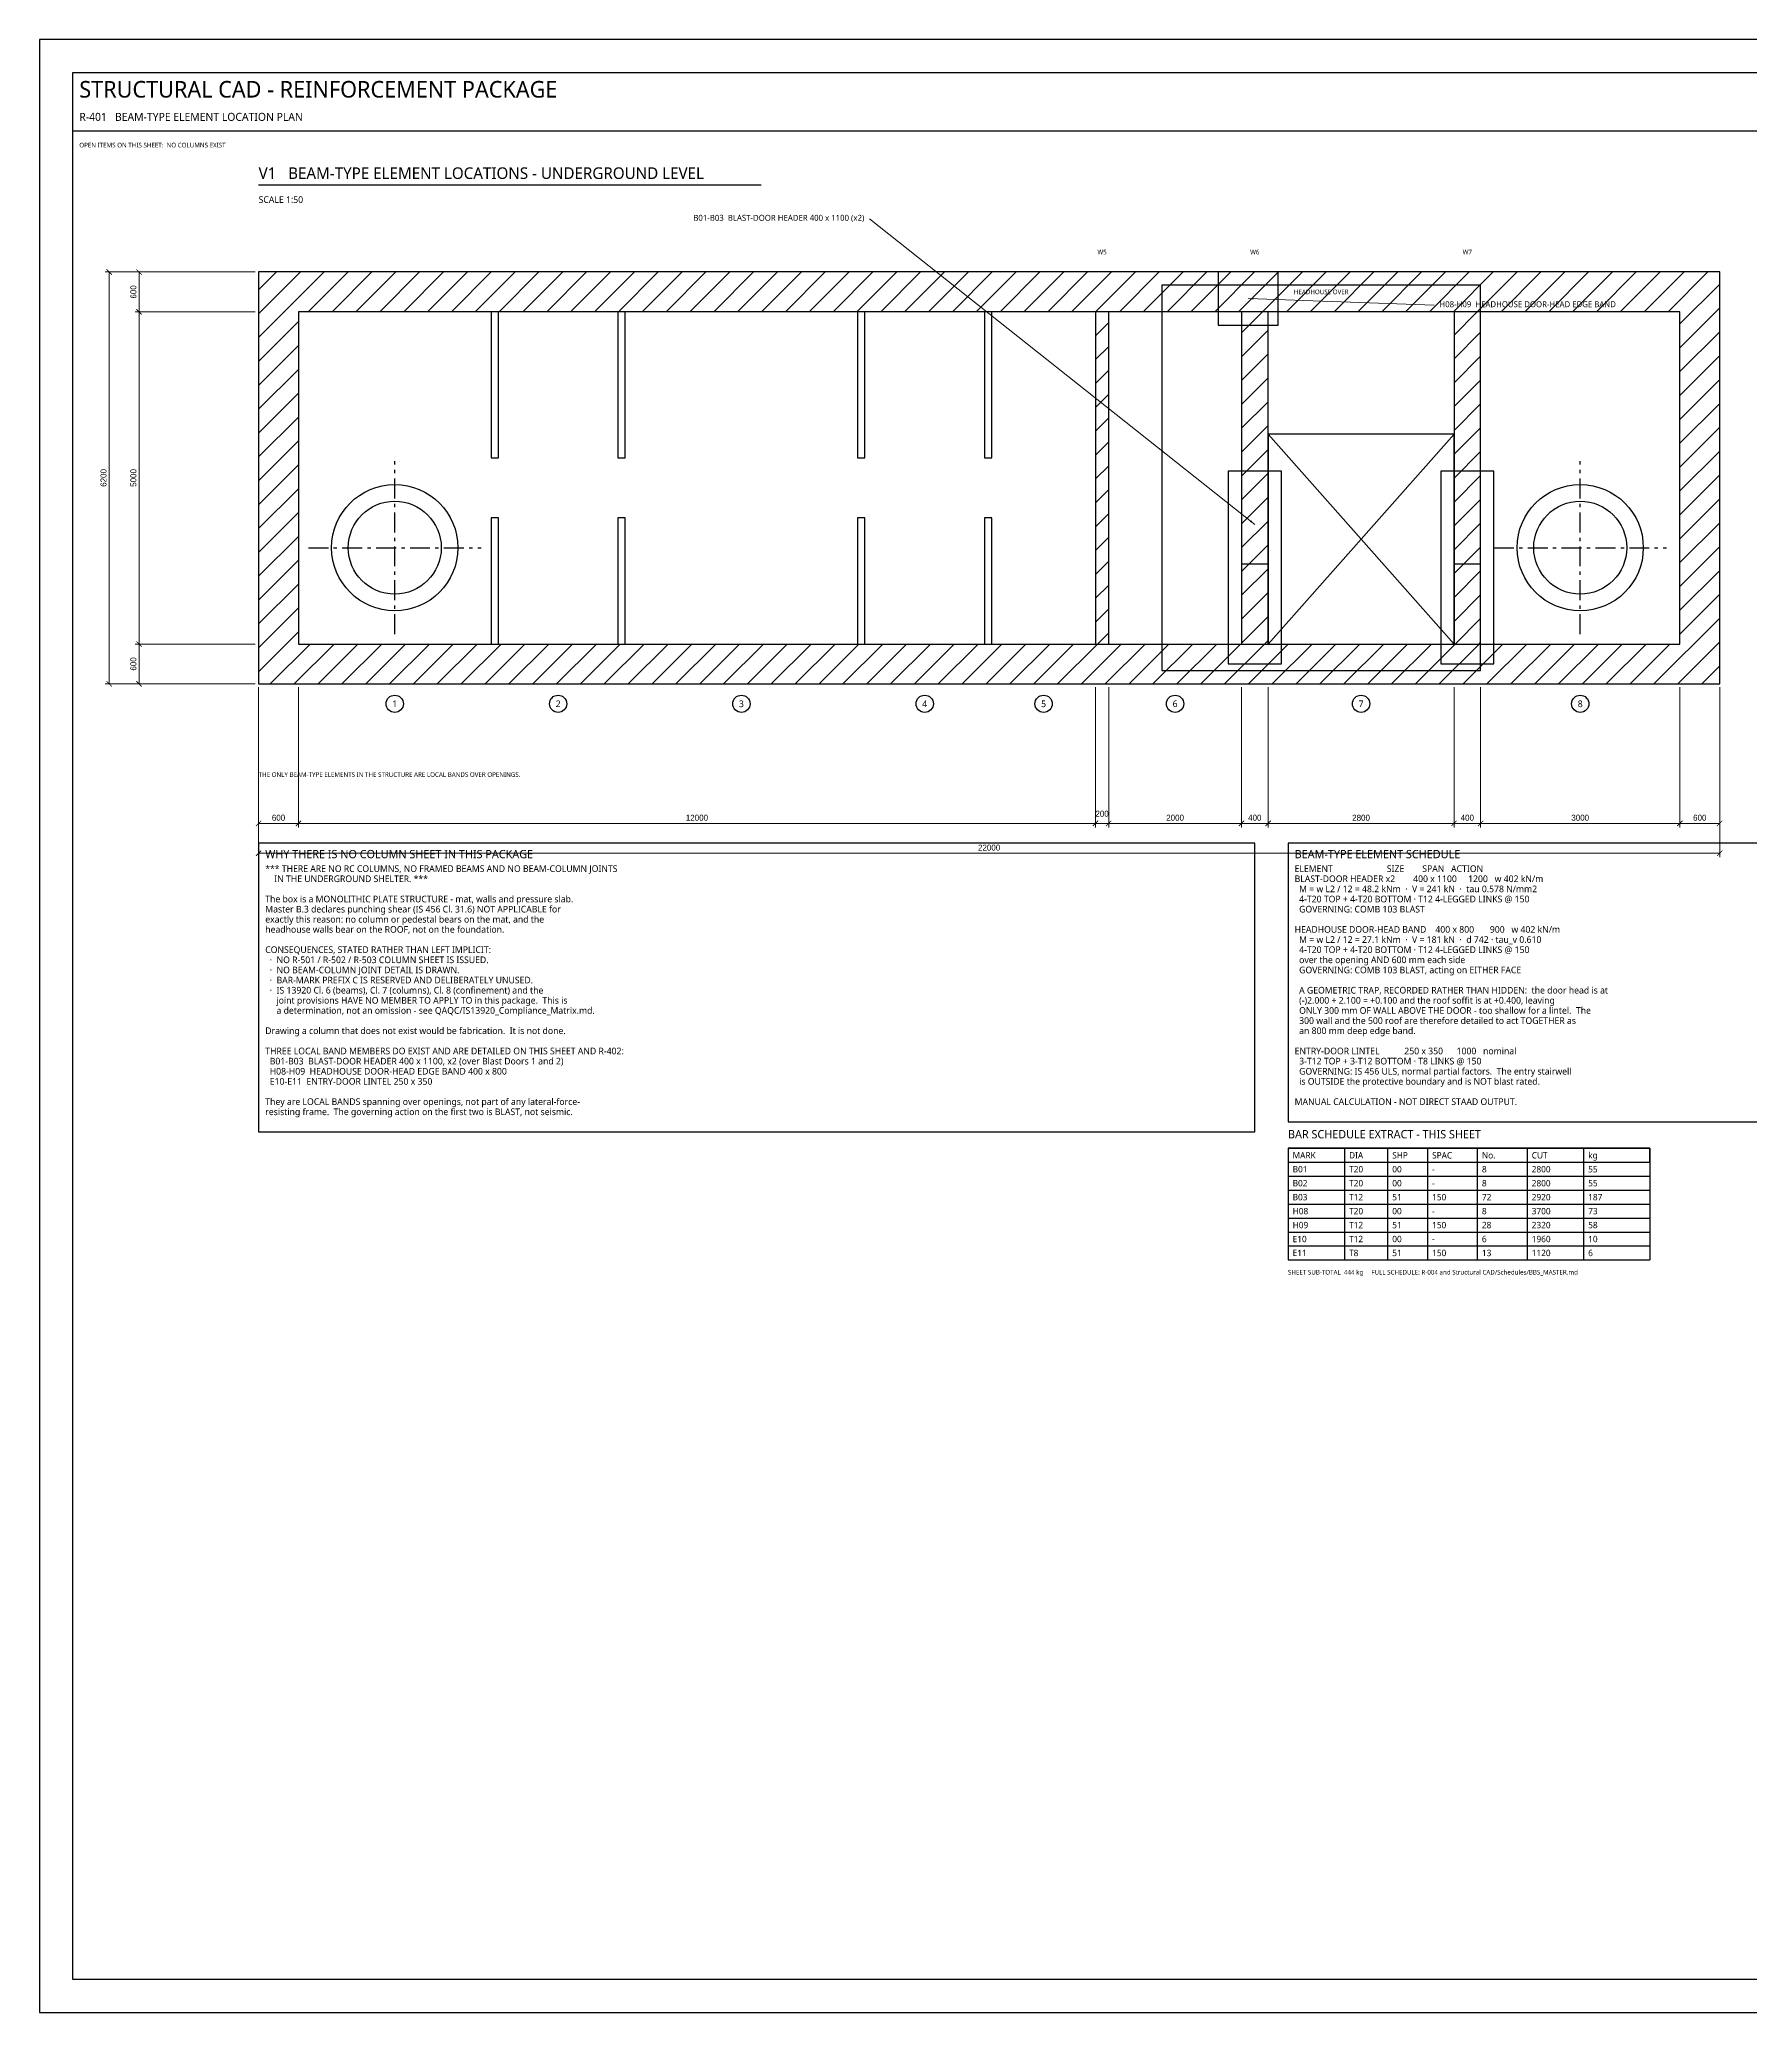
# Model space of a CAD drawing. Header units: millimetres. Extents: x 0 to 841, y 0 to 594.
# Drawn here: x 0 to 515, y 0 to 594 of the extents above; entities that cross this region are included whole.
import ezdxf
from ezdxf.enums import TextEntityAlignment as Align

# ---------------------------------------------------------------- set-up
doc = ezdxf.new("R2010")
doc.units = ezdxf.units.MM
for name, color, linetype in [('S-BLAST', 1, 'Continuous'), ('S-CALLOUT', 2, 'Continuous'), ('S-CENTER', 6, 'Continuous'), ('S-CONCRETE', 7, 'Continuous'), ('S-CONCRETE-THIN', 7, 'Continuous'), ('S-DIM', 4, 'Continuous'), ('S-GRID', 5, 'Continuous'), ('S-HATCH', 8, 'Continuous'), ('S-HIDDEN', 8, 'Continuous'), ('S-NOTE', 7, 'Continuous'), ('S-REBAR-SEC', 4, 'Continuous'), ('S-REFERENCE', 8, 'Continuous'), ('S-STEELWORK', 2, 'Continuous'), ('S-TABLE', 7, 'Continuous'), ('S-TEXT', 7, 'Continuous'), ('S-TITLE', 7, 'Continuous')]:
    doc.layers.add(name, color=color, linetype=linetype)
doc.styles.add('OpenSans', font='OpenSans-Regular.ttf')
doc.dimstyles.new('SC-DIM', dxfattribs={"dimtxt": 1.8, "dimasz": 1.6, "dimexe": 1.2, "dimexo": 1, "dimgap": 0.8, "dimtad": 1, "dimdec": 0, "dimblk": 'ARCHTICK', "dimcen": 2.5, "dimclrd": 4, "dimclre": 4, "dimclrt": 4, "dimazin": 3, "dimtfac": 1, "dimtmove": 0, "dimatfit": 3, "dimlwd": 13, "dimlwe": 13})

# ---------------------------------------------------------------- blocks, each defined once
blk = doc.blocks.new('_ARCHTICK')
at = {"color": 0, "linetype": 'BYBLOCK', "const_width": 0.15}
blk.add_lwpolyline([(-0.5, -0.5), (0.5, 0.5)], dxfattribs=at)

msp = doc.modelspace()

# ---------------------------------------------------------------- hatches: boundary and pattern name
at = {"layer": 'S-HATCH'}
h = msp.add_hatch(dxfattribs=at)
h.set_pattern_fill('ANSI31', scale=1.6)
h.paths.add_polyline_path([(66, 400), (506, 400), (506, 524), (66, 524)])
h.paths.add_polyline_path([(78, 412), (494, 412), (494, 512), (78, 512)], flags=16)
h = msp.add_hatch(dxfattribs=at)
h.set_pattern_fill('ANSI31', scale=1.6)
h.paths.add_polyline_path([(318, 412), (322, 412), (322, 512), (318, 512)])
h = msp.add_hatch(dxfattribs=at)
h.set_pattern_fill('ANSI31', scale=1.6)
h.paths.add_polyline_path([(362, 412), (370, 412), (370, 512), (362, 512)])
h = msp.add_hatch(dxfattribs=at)
h.set_pattern_fill('ANSI31', scale=1.6)
h.paths.add_polyline_path([(426, 412), (434, 412), (434, 512), (426, 512)])

# ---------------------------------------------------------------- linework, layer by layer
at = {"layer": 'S-CENTER'}
for p, q in [((370, 412), (426, 475.2)), ((370, 475.2), (426, 412)), ((107, 466), (107, 467)), ((107, 463.4), (107, 464.4)), ((464, 466), (464, 467)), ((464, 463.4), (464, 464.4)), ((107, 455.8), (107, 461.8)), ((464, 455.8), (464, 461.8)), ((107, 453.2), (107, 454.2)), ((107, 445.6), (107, 451.6)), ((464, 453.2), (464, 454.2)), ((464, 445.6), (464, 451.6)), ((81, 441), (87, 441)), ((88.6, 441), (89.6, 441)), ((91.2, 441), (97.2, 441)), ((98.8, 441), (99.8, 441)), ((101.4, 441), (107.4, 441)), ((107, 443), (107, 444)), ((107, 435.4), (107, 441.4)), ((109, 441), (110, 441)), ((111.6, 441), (117.6, 441)), ((119.2, 441), (120.2, 441)), ((121.8, 441), (127.8, 441)), ((129.4, 441), (130.4, 441)), ((132, 441), (133, 441)), ((438, 441), (444, 441)), ((445.6, 441), (446.6, 441)), ((448.2, 441), (454.2, 441)), ((455.8, 441), (456.8, 441)), ((458.4, 441), (464.4, 441)), ((464, 443), (464, 444)), ((464, 435.4), (464, 441.4)), ((466, 441), (467, 441)), ((468.6, 441), (474.6, 441)), ((476.2, 441), (477.2, 441)), ((478.8, 441), (484.8, 441)), ((486.4, 441), (487.4, 441)), ((489, 441), (490, 441)), ((107, 432.8), (107, 433.8)), ((464, 432.8), (464, 433.8)), ((107, 425.2), (107, 431.2)), ((464, 425.2), (464, 431.2)), ((107, 422.6), (107, 423.6)), ((464, 422.6), (464, 423.6)), ((107, 415), (107, 421)), ((464, 415), (464, 421))]:
    msp.add_line(p, q, dxfattribs=at)
at = {"layer": 'S-CONCRETE'}
for points in [[(66, 400), (506, 400), (506, 524), (66, 524)], [(78, 412), (494, 412), (494, 512), (78, 512)], [(318, 412), (322, 412), (322, 512), (318, 512)], [(362, 412), (370, 412), (370, 512), (362, 512)], [(426, 412), (434, 412), (434, 512), (426, 512)], [(370, 412), (426, 412), (426, 475.2), (370, 475.2)]]:
    msp.add_lwpolyline(points, close=True, dxfattribs=at)
for centre in [(107, 441), (464, 441)]:
    msp.add_circle(centre, 14, dxfattribs=at)
at = {"layer": 'S-CONCRETE-THIN'}
for points in [[(136, 468), (138.2, 468), (138.2, 512), (136, 512)], [(174.2, 468), (176.4, 468), (176.4, 512), (174.2, 512)], [(246.4, 468), (248.6, 468), (248.6, 512), (246.4, 512)], [(284.6, 468), (286.8, 468), (286.8, 512), (284.6, 512)], [(136, 412), (138.2, 412), (138.2, 450), (136, 450)], [(174.2, 412), (176.4, 412), (176.4, 450), (174.2, 450)], [(246.4, 412), (248.6, 412), (248.6, 450), (246.4, 450)], [(284.6, 412), (286.8, 412), (286.8, 450), (284.6, 450)]]:
    msp.add_lwpolyline(points, close=True, dxfattribs=at)
at = {"layer": 'S-GRID'}
for centre in [(107, 394), (156.2, 394), (211.4, 394), (266.6, 394), (302.4, 394), (342, 394), (398, 394), (464, 394)]:
    msp.add_circle(centre, 2.6, dxfattribs=at)
at = {"layer": 'S-HIDDEN'}
for centre in [(107, 441), (464, 441)]:
    msp.add_circle(centre, 19, dxfattribs=at)
at = {"layer": 'S-REBAR-SEC'}
for points in [[(355, 508), (373, 508), (373, 524), (355, 524)], [(358, 406), (374, 406), (374, 464), (358, 464)], [(422, 406), (438, 406), (438, 464), (422, 464)]]:
    msp.add_lwpolyline(points, close=True, dxfattribs=at)
at = {"layer": 'S-REFERENCE'}
msp.add_lwpolyline([(338, 404), (434, 404), (434, 520), (338, 520)], close=True, dxfattribs=at)
at = {"layer": 'S-STEELWORK'}
for points in [[(362, 412), (370, 412), (370, 436), (362, 436)], [(426, 412), (434, 412), (434, 436), (426, 436)]]:
    msp.add_lwpolyline(points, close=True, dxfattribs=at)
at = {"layer": 'S-TABLE'}
for p, q in [((376, 260.175), (485, 260.175)), ((376, 260.175), (376, 226.575)), ((393, 260.175), (393, 226.575)), ((406, 260.175), (406, 226.575)), ((418, 260.175), (418, 226.575)), ((433, 260.175), (433, 226.575)), ((448, 260.175), (448, 226.575)), ((465, 260.175), (465, 226.575)), ((485, 260.175), (485, 226.575)), ((376, 251.775), (485, 251.775)), ((376, 247.575), (485, 247.575)), ((376, 243.375), (485, 243.375)), ((376, 239.175), (485, 239.175)), ((376, 234.975), (485, 234.975)), ((376, 230.775), (485, 230.775)), ((376, 226.575), (485, 226.575))]:
    msp.add_line(p, q, dxfattribs=at)
msp.add_lwpolyline([(376, 255.975), (485, 255.975), (485, 260.175), (376, 260.175)], close=True, dxfattribs=at)
at = {"layer": 'S-TITLE'}
for p, q in [((10, 566.5), (831, 566.5)), ((66, 550.2), (217.37, 550.2))]:
    msp.add_line(p, q, dxfattribs=at)
for points in [[(0, 0), (841, 0), (841, 594), (0, 594)], [(10, 10), (831, 10), (831, 584), (10, 584)], [(66, 265.125), (366, 265.125), (366, 352), (66, 352)], [(376, 268.175), (638, 268.175), (638, 352), (376, 352)]]:
    msp.add_lwpolyline(points, close=True, dxfattribs=at)

# ---------------------------------------------------------------- texts
at = {"layer": 'S-BLAST', "style": 'OpenSans'}
for s, p in [('OPEN ITEMS ON THIS SHEET:  NO COLUMNS EXIST', (12, 561.5)), ('THE ONLY BEAM-TYPE ELEMENTS IN THE STRUCTURE ARE LOCAL BANDS OVER OPENINGS.', (66, 372))]:
    msp.add_text(s, height=1.4, dxfattribs=at).set_placement(p)
at = {"layer": 'S-CALLOUT', "style": 'OpenSans'}
msp.add_text('B01-B03  BLAST-DOOR HEADER 400 x 1100 (x2)', height=1.8, dxfattribs=at).set_placement((248.4, 539.4), align=Align.RIGHT)
msp.add_text('H08-H09  HEADHOUSE DOOR-HEAD EDGE BAND', height=1.8, dxfattribs=at).set_placement((421.6, 513.4))
at = {"layer": 'S-GRID', "style": 'OpenSans'}
for s, p in [('1', (107, 394)), ('2', (156.2, 394)), ('3', (211.4, 394)), ('4', (266.6, 394)), ('5', (302.4, 394)), ('6', (342, 394)), ('7', (398, 394)), ('8', (464, 394))]:
    msp.add_text(s, height=2, dxfattribs=at).set_placement(p, align=Align.MIDDLE_CENTER)
at = {"layer": 'S-NOTE', "style": 'OpenSans'}
for s, p in [('*** THERE ARE NO RC COLUMNS, NO FRAMED BEAMS AND NO BEAM-COLUMN JOINTS', (68, 343.375)), ('ELEMENT                        SIZE        SPAN   ACTION', (378, 343.375)), ('    IN THE UNDERGROUND SHELTER. ***', (68, 340.325)), ('BLAST-DOOR HEADER x2        400 x 1100     1200   w 402 kN/m', (378, 340.325)), ('  M = w L2 / 12 = 48.2 kNm  ·  V = 241 kN  ·  tau 0.578 N/mm2', (378, 337.275)), ('The box is a MONOLITHIC PLATE STRUCTURE - mat, walls and pressure slab.', (68, 334.225)), ('Master B.3 declares punching shear (IS 456 Cl. 31.6) NOT APPLICABLE for', (68, 331.175)), ('  4-T20 TOP + 4-T20 BOTTOM · T12 4-LEGGED LINKS @ 150', (378, 334.225)), ('  GOVERNING: COMB 103 BLAST', (378, 331.175)), ('exactly this reason: no column or pedestal bears on the mat, and the', (68, 328.125)), ('headhouse walls bear on the ROOF, not on the foundation.', (68, 325.075)), ('HEADHOUSE DOOR-HEAD BAND    400 x 800       900   w 402 kN/m', (378, 325.075)), ('CONSEQUENCES, STATED RATHER THAN LEFT IMPLICIT:', (68, 318.975)), ('  4-T20 TOP + 4-T20 BOTTOM · T12 4-LEGGED LINKS @ 150', (378, 318.975)), ('  M = w L2 / 12 = 27.1 kNm  ·  V = 181 kN  ·  d 742 · tau_v 0.610', (378, 322.025)), ('  ·  NO R-501 / R-502 / R-503 COLUMN SHEET IS ISSUED.', (68, 315.925)), ('  ·  NO BEAM-COLUMN JOINT DETAIL IS DRAWN.', (68, 312.875)), ('  over the opening AND 600 mm each side', (378, 315.925)), ('  GOVERNING: COMB 103 BLAST, acting on EITHER FACE', (378, 312.875)), ('  ·  BAR-MARK PREFIX C IS RESERVED AND DELIBERATELY UNUSED.', (68, 309.825)), ('  ·  IS 13920 Cl. 6 (beams), Cl. 7 (columns), Cl. 8 (confinement) and the', (68, 306.775)), ('  A GEOMETRIC TRAP, RECORDED RATHER THAN HIDDEN:  the door head is at', (378, 306.775)), ('     joint provisions HAVE NO MEMBER TO APPLY TO in this package.  This is', (68, 303.725)), ('  (-)2.000 + 2.100 = +0.100 and the roof soffit is at +0.400, leaving', (378, 303.725)), ('     a determination, not an omission - see QAQC/IS13920_Compliance_Matrix.md.', (68, 300.675)), ('  300 wall and the 500 roof are therefore detailed to act TOGETHER as', (378, 297.625)), ('  ONLY 300 mm OF WALL ABOVE THE DOOR - too shallow for a lintel.  The', (378, 300.675)), ('Drawing a column that does not exist would be fabrication.  It is not done.', (68, 294.575)), ('  an 800 mm deep edge band.', (378, 294.575)), ('THREE LOCAL BAND MEMBERS DO EXIST AND ARE DETAILED ON THIS SHEET AND R-402:', (68, 288.475)), ('  B01-B03  BLAST-DOOR HEADER 400 x 1100, x2 (over Blast Doors 1 and 2)', (68, 285.425)), ('ENTRY-DOOR LINTEL           250 x 350      1000   nominal', (378, 288.475)), ('  3-T12 TOP + 3-T12 BOTTOM · T8 LINKS @ 150', (378, 285.425)), ('  H08-H09  HEADHOUSE DOOR-HEAD EDGE BAND 400 x 800', (68, 282.375)), ('  E10-E11  ENTRY-DOOR LINTEL 250 x 350', (68, 279.325)), ('  GOVERNING: IS 456 ULS, normal partial factors.  The entry stairwell', (378, 282.375)), ('  is OUTSIDE the protective boundary and is NOT blast rated.', (378, 279.325)), ('They are LOCAL BANDS spanning over openings, not part of any lateral-force-', (68, 273.225)), ('MANUAL CALCULATION - NOT DIRECT STAAD OUTPUT.', (378, 273.225)), ('resisting frame.  The governing action on the first two is BLAST, not seismic.', (68, 270.175))]:
    msp.add_text(s, height=2, dxfattribs=at).set_placement(p)
at = {"layer": 'S-REFERENCE', "style": 'OpenSans'}
msp.add_text('HEADHOUSE OVER', height=1.4, dxfattribs=at).set_placement((386, 518), align=Align.MIDDLE_CENTER)
at = {"layer": 'S-TABLE', "style": 'OpenSans'}
for s, height, p in [('MARK', 1.9091, (377.4, 257.12)), ('DIA', 1.9091, (394.4, 257.12)), ('SHP', 1.9091, (407.4, 257.12)), ('SPAC', 1.9091, (419.4, 257.12)), ('No.', 1.9091, (434.4, 257.12)), ('CUT', 1.9091, (449.4, 257.12)), ('kg', 1.9091, (466.4, 257.12)), ('B01', 1.9091, (377.4, 252.92)), ('B02', 1.9091, (377.4, 248.72)), ('T20', 1.9091, (394.4, 252.92)), ('T20', 1.9091, (394.4, 248.72)), ('00', 1.9091, (407.4, 252.92)), ('00', 1.9091, (407.4, 248.72)), ('-', 1.909, (419.4, 252.92)), ('-', 1.909, (419.4, 248.72)), ('8', 1.909, (434.4, 252.92)), ('8', 1.909, (434.4, 248.72)), ('2800', 1.9091, (449.4, 252.92)), ('2800', 1.9091, (449.4, 248.72)), ('55', 1.9091, (466.4, 252.92)), ('55', 1.9091, (466.4, 248.72)), ('B03', 1.9091, (377.4, 244.52)), ('T12', 1.9091, (394.4, 244.52)), ('51', 1.9091, (407.4, 244.52)), ('150', 1.9091, (419.4, 244.52)), ('72', 1.9091, (434.4, 244.52)), ('2920', 1.9091, (449.4, 244.52)), ('187', 1.9091, (466.4, 244.52)), ('H08', 1.9091, (377.4, 240.32)), ('H09', 1.9091, (377.4, 236.12)), ('T20', 1.9091, (394.4, 240.32)), ('T12', 1.9091, (394.4, 236.12)), ('00', 1.9091, (407.4, 240.32)), ('51', 1.9091, (407.4, 236.12)), ('-', 1.909, (419.4, 240.32)), ('150', 1.9091, (419.4, 236.12)), ('28', 1.9091, (434.4, 236.12)), ('8', 1.909, (434.4, 240.32)), ('3700', 1.9091, (449.4, 240.32)), ('2320', 1.9091, (449.4, 236.12)), ('73', 1.9091, (466.4, 240.32)), ('58', 1.9091, (466.4, 236.12)), ('E10', 1.9091, (377.4, 231.92)), ('T12', 1.9091, (394.4, 231.92)), ('00', 1.9091, (407.4, 231.92)), ('-', 1.909, (419.4, 231.92)), ('6', 1.909, (434.4, 231.92)), ('1960', 1.9091, (449.4, 231.92)), ('10', 1.9091, (466.4, 231.92)), ('E11', 1.9091, (377.4, 227.72)), ('T8', 1.9091, (394.4, 227.72)), ('51', 1.9091, (407.4, 227.72)), ('150', 1.9091, (419.4, 227.72)), ('13', 1.9091, (434.4, 227.72)), ('1120', 1.9091, (449.4, 227.72)), ('6', 1.909, (466.4, 227.72)), ('SHEET SUB-TOTAL  444 kg     FULL SCHEDULE: R-004 and Structural CAD/Schedules/BBS_MASTER.md', 1.4, (376, 222.175))]:
    msp.add_text(s, height=height, dxfattribs=at).set_placement(p)
at = {"layer": 'S-TEXT', "style": 'OpenSans'}
msp.add_text('SCALE 1:50', height=2, dxfattribs=at).set_placement((66, 544.8))
for s, p in [('W5', (320, 530)), ('W6', (366, 530)), ('W7', (430, 530))]:
    msp.add_text(s, height=1.4, dxfattribs=at).set_placement(p, align=Align.MIDDLE_CENTER)
at = {"layer": 'S-TITLE', "style": 'OpenSans'}
for s, height, p in [('STRUCTURAL CAD - REINFORCEMENT PACKAGE', 5, (12, 576.5)), ('R-401   BEAM-TYPE ELEMENT LOCATION PLAN', 2.4, (12, 569.5)), ('V1   BEAM-TYPE ELEMENT LOCATIONS - UNDERGROUND LEVEL', 3.5, (66, 552)), ('WHY THERE IS NO COLUMN SHEET IN THIS PACKAGE', 2.5, (68, 347.5)), ('BEAM-TYPE ELEMENT SCHEDULE', 2.5, (378, 347.5)), ('BAR SCHEDULE EXTRACT - THIS SHEET', 2.5, (376, 263.175))]:
    msp.add_text(s, height=height, dxfattribs=at).set_placement(p)

# ---------------------------------------------------------------- dimensions: what is measured, and where the dimension line sits
at = {"layer": 'S-DIM'}
for base, p1, p2 in [((21, 400), (66, 400), (66, 524)), ((30, 512), (66, 512), (66, 524)), ((30, 412), (66, 412), (66, 512)), ((30, 400), (66, 400), (66, 412))]:
    msp.add_linear_dim(base=base, p1=p1, p2=p2, angle=90, dimstyle='SC-DIM', override={"dimlfac": 50}, dxfattribs=at).render()
for base, p1, p2 in [((66, 358), (66, 400), (78, 400)), ((66, 349), (66, 400), (506, 400)), ((78, 358), (78, 400), (318, 400)), ((318, 358), (318, 400), (322, 400)), ((322, 358), (322, 400), (362, 400)), ((362, 358), (362, 400), (370, 400)), ((370, 358), (370, 400), (426, 400)), ((426, 358), (426, 400), (434, 400)), ((434, 358), (434, 400), (494, 400)), ((494, 358), (494, 400), (506, 400))]:
    msp.add_linear_dim(base=base, p1=p1, p2=p2, dimstyle='SC-DIM', override={"dimlfac": 50}, dxfattribs=at).render()

# ---------------------------------------------------------------- leaders
at = {"layer": 'S-CALLOUT'}
for points in [[(366, 448), (250, 540)], [(364, 516), (420, 514)]]:
    msp.add_leader(points, dimstyle='SC-DIM', dxfattribs=at)

doc.saveas('drawing.dxf')
